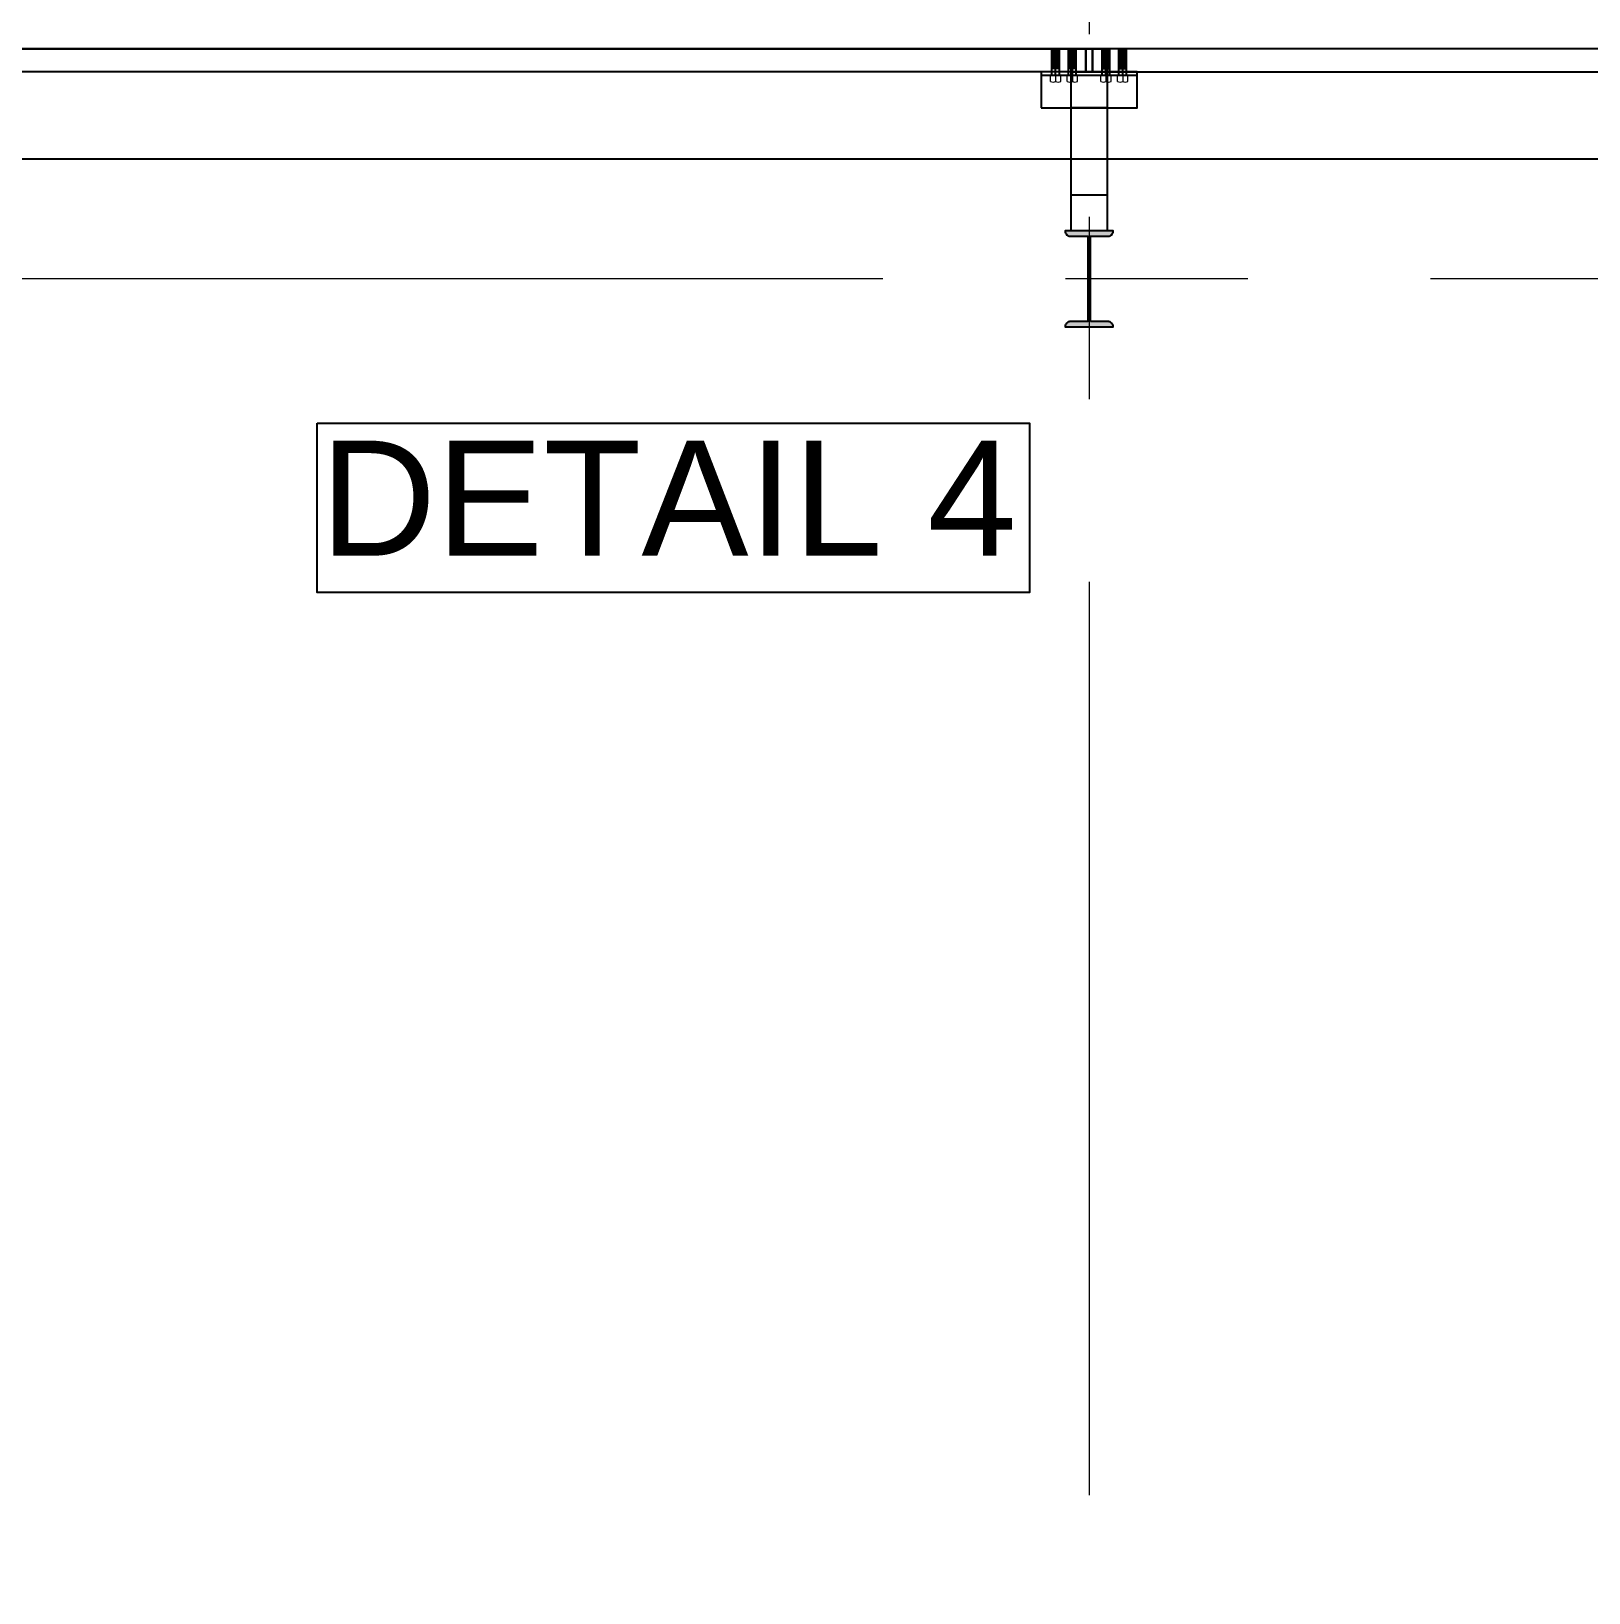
# Model space of a CAD drawing. Header units: millimetres. Extents: x 3470347 to 5996549, y -3470518 to 17149644.
# Drawn here: x 4835665 to 4838915, y 6637886 to 6641144 of the extents above; entities that cross this region are included whole.
import ezdxf
from ezdxf.enums import TextEntityAlignment as Align

# ---------------------------------------------------------------- set-up
doc = ezdxf.new("R2010")
doc.units = ezdxf.units.MM
doc.header["$MEASUREMENT"] = 0
doc.header["$PDMODE"] = 35
doc.header["$PDSIZE"] = -5
doc.linetypes.add('CENTER', pattern=[50.8, 31.75, -6.35, 6.35, -6.35])
doc.layers.get('0').update_dxf_attribs({"linetype": 'CONTINUOUS', "lineweight": 25})
doc.layers.get('DEFPOINTS').update_dxf_attribs({"linetype": 'CONTINUOUS', "lineweight": 25})
for name, color, linetype in [('5', 3, 'CONTINUOUS'), ('BOLT', 1, 'CONTINUOUS'), ('lintel', 2, 'CONTINUOUS')]:
    doc.layers.add(name, color=color, linetype=linetype)
doc.layers.add('CENTER', color=8, linetype='CENTER', lineweight=0)
doc.layers.add('channnel', color=2, linetype='CONTINUOUS', lineweight=15)
doc.styles.add('DIM', font='geniso.shx', dxfattribs={"width": 0.85})
doc.styles.add('TITLE', font='arial.ttf')
doc.dimstyles.new('ST-100', dxfattribs={"dimscale": 100, "dimtxt": 7, "dimasz": 5, "dimexe": 0.18, "dimexo": 0.0625, "dimgap": 0.2, "dimtad": 0, "dimdec": 0, "dimzin": 0, "dimdsep": 46, "dimtxsty": 'DIM', "dimblk": 'OPEN90', "dimcen": 0.09, "dimclrd": 256, "dimclrt": 7, "dimadec": 0, "dimazin": 0, "dimtfac": 1, "dimtdec": 0, "dimtofl": 0, "dimtmove": 0, "dimatfit": 3, "dimldrblk": 'OPEN90', "dimfxl": 1, "dimtolj": 1, "dimtzin": 0, "dimlwd": -1, "dimarcsym": 0})

# ---------------------------------------------------------------- blocks, each defined once
blk = doc.blocks.new('_Open90')
at = {"color": 0, "linetype": 'ByBlock', "lineweight": -2}
for p, q in [((-0.5, 0.5), (0, 0)), ((0, 0), (-1, 0)), ((0, 0), (-0.5, -0.5))]:
    blk.add_line(p, q, dxfattribs=at)
blk = doc.blocks.new('*D1790')
at = {"layer": 'BOLT', "color": 0, "lineweight": -2}
for p, q in [((4832492.9, 6641113.5), (4832492.9, 6644505)), ((4862492.9, 6641113.5), (4862492.9, 6644505))]:
    blk.add_line(p, q, dxfattribs=at)
at = {"layer": 'BOLT'}
for p, q in [((4832992.9, 6644487), (4844999.4, 6644487)), ((4861992.9, 6644487), (4849986.4, 6644487))]:
    blk.add_line(p, q, dxfattribs=at)
at = {"layer": 'DEFPOINTS', "color": 0}
for p in [(4862492.9, 6644487), (4832492.9, 6641107.3), (4862492.9, 6641107.3)]:
    blk.add_point(p, dxfattribs=at)
at = {"layer": 'BOLT', "xscale": 500, "yscale": 500, "zscale": 500, "rotation": 180}
blk.add_blockref('_Open90', (4832492.9, 6644487), dxfattribs=at)
at = {"layer": 'BOLT', "xscale": 500, "yscale": 500, "zscale": 500}
blk.add_blockref('_Open90', (4862492.9, 6644487), dxfattribs=at)
at = {"layer": 'BOLT', "color": 7, "insert": (4847492.9, 6644487), "char_height": 600, "attachment_point": 5, "style": 'DIM'}
blk.add_mtext('\\A1;30000 WALL O/O', dxfattribs=at)

msp = doc.modelspace()

# ---------------------------------------------------------------- hatches: boundary and pattern name
at = {"transparency": 33554559}
h = msp.add_hatch(color=1, dxfattribs=at)
h.dxf.hatch_style = 1
h.paths.add_polyline_path([(4837822.54, 6640527.26), (4837922.54, 6640527.26), (4837922.54, 6640528.06, 0.4142136), (4837912.54, 6640538.06), (4837875.39, 6640538.06), (4837875.39, 6640716.46), (4837912.54, 6640716.46, 0.4142136), (4837922.54, 6640726.46), (4837922.54, 6640727.26), (4837822.54, 6640727.26), (4837822.54, 6640726.46, 0.4142136), (4837832.54, 6640716.46), (4837869.69, 6640716.46), (4837869.69, 6640538.06), (4837832.54, 6640538.06, 0.4142136), (4837822.54, 6640528.06)])

# ---------------------------------------------------------------- linework, layer by layer
at = {"color": 8, "linetype": 'ByBlock'}
for p, q in [((4837794.54, 6641051.26, 0), (4837794.54, 6641107.26, 0)), ((4837802.54, 6641051.26, 0), (4837802.54, 6641107.26, 0)), ((4837810.54, 6641051.26, 0), (4837810.54, 6641107.26, 0)), ((4837829.54, 6641051.26, 0), (4837829.54, 6641107.26, 0)), ((4837837.54, 6641051.26, 0), (4837837.54, 6641107.26, 0)), ((4837845.54, 6641051.26, 0), (4837845.54, 6641107.26, 0)), ((4837899.54, 6641051.26, 0), (4837899.54, 6641107.26, 0)), ((4837907.54, 6641051.26, 0), (4837907.54, 6641107.26, 0)), ((4837915.54, 6641051.26, 0), (4837915.54, 6641107.26, 0)), ((4837934.54, 6641051.26, 0), (4837934.54, 6641107.26, 0)), ((4837942.54, 6641051.26, 0), (4837942.54, 6641107.26, 0)), ((4837950.54, 6641051.26, 0), (4837950.54, 6641107.26, 0))]:
    msp.add_line(p, q, dxfattribs=at)
at = {"color": 2}
for p, q in [((4837865.87, 6641059.26, 0), (4837865.87, 6641107.26, 0)), ((4837865.87, 6641059.26, 0), (4837865.87, 6641107.26, 0)), ((4837879.2, 6641059.26, 0), (4837879.2, 6641107.26, 0)), ((4837879.2, 6641059.26, 0), (4837879.2, 6641107.26, 0))]:
    msp.add_line(p, q, dxfattribs=at)
at = {"color": 3}
msp.add_line((4837972.54, 6641051.26, 0), (4837772.54, 6641051.26, 0), dxfattribs=at)
at = {"color": 8, "elevation": 0}
for points in [[(4832492.87, 6641107.26), (4832492.87, 6611107.26), (4862492.87, 6611107.26), (4862492.87, 6641107.26)], [(4832722.87, 6640877.26), (4832722.87, 6611337.26), (4862262.87, 6611337.26), (4862262.87, 6640877.26)]]:
    msp.add_lwpolyline(points, close=True, dxfattribs=at)
at = {"color": 6, "linetype": 'ByBlock', "elevation": 0}
for points in [[(4832892.04, 6641059.26), (4832892.04, 6641107.26), (4837865.87, 6641107.26), (4837865.87, 6641059.26)], [(4842686.54, 6641059.26), (4842686.54, 6641107.26), (4837879.2, 6641107.26), (4837879.2, 6641059.26)]]:
    msp.add_lwpolyline(points, close=True, dxfattribs=at)
at = {"color": 3, "elevation": 0}
for points in [[(4837772.54, 6640984.26), (4837972.54, 6640984.26), (4837972.54, 6641059.26), (4837772.54, 6641059.26)], [(4837910.04, 6641059.26), (4837910.04, 6640984.26), (4837835.04, 6640984.26), (4837835.04, 6641059.26)], [(4837910.04, 6640802.26), (4837910.04, 6640727.26), (4837835.04, 6640727.26), (4837835.04, 6640802.26)]]:
    msp.add_lwpolyline(points, close=True, dxfattribs=at)
at = {"color": 1, "elevation": 0}
msp.add_lwpolyline([(4837875.39, 6640538.06), (4837875.39, 6640716.46), (4837912.54, 6640716.46, 0.4142136), (4837922.54, 6640726.46), (4837922.54, 6640727.26), (4837822.54, 6640727.26), (4837822.54, 6640726.46, 0.4142136), (4837832.54, 6640716.46), (4837869.69, 6640716.46), (4837869.69, 6640538.06), (4837832.54, 6640538.06, 0.4142136), (4837822.54, 6640528.06), (4837822.54, 6640527.26), (4837922.54, 6640527.26), (4837922.54, 6640528.06, 0.4142136), (4837912.54, 6640538.06)], format="xyb", close=True, dxfattribs=at)
at = {"layer": 'CENTER', "color": 8, "ltscale": 60}
for p, q in [((4837872.54, 6646090.98, 0), (4837872.54, 6608276.48, 0)), ((4864873.95, 6640627.26, 0), (4827811.52, 6640627.26, 0))]:
    msp.add_line(p, q, dxfattribs=at)
at = {"layer": 'channnel', "color": 8, "linetype": 'ByBlock'}
for p, q in [((4837794.54, 6641051.26, 0), (4837794.54, 6641107.26, 0)), ((4837794.54, 6641107.26, 0), (4837810.54, 6641107.26, 0)), ((4837810.54, 6641051.26, 0), (4837810.54, 6641107.26, 0)), ((4837829.54, 6641051.26, 0), (4837829.54, 6641107.26, 0)), ((4837829.54, 6641107.26, 0), (4837845.54, 6641107.26, 0)), ((4837845.54, 6641051.26, 0), (4837845.54, 6641107.26, 0)), ((4837899.54, 6641051.26, 0), (4837899.54, 6641107.26, 0)), ((4837915.54, 6641107.26, 0), (4837899.54, 6641107.26, 0)), ((4837915.54, 6641051.26, 0), (4837915.54, 6641107.26, 0)), ((4837934.54, 6641051.26, 0), (4837934.54, 6641107.26, 0)), ((4837950.54, 6641107.26, 0), (4837934.54, 6641107.26, 0)), ((4837950.54, 6641051.26, 0), (4837950.54, 6641107.26, 0)), ((4837791.87, 6641051.26, 0), (4837813.2, 6641051.26, 0)), ((4837791.87, 6641038.94, 0), (4837791.87, 6641051.26, 0)), ((4837810.54, 6641065.66, 0), (4837794.54, 6641065.66, 0)), ((4837802.54, 6641051.26, 0), (4837802.54, 6641038.94, 0)), ((4837813.2, 6641038.94, 0), (4837813.2, 6641051.26, 0)), ((4837826.87, 6641051.26, 0), (4837848.2, 6641051.26, 0)), ((4837826.87, 6641038.94, 0), (4837826.87, 6641051.26, 0)), ((4837845.54, 6641065.66, 0), (4837829.54, 6641065.66, 0)), ((4837837.54, 6641051.26, 0), (4837837.54, 6641038.94, 0)), ((4837848.2, 6641038.94, 0), (4837848.2, 6641051.26, 0)), ((4837918.2, 6641051.26, 0), (4837896.87, 6641051.26, 0)), ((4837896.87, 6641038.94, 0), (4837896.87, 6641051.26, 0)), ((4837899.54, 6641065.66, 0), (4837915.54, 6641065.66, 0)), ((4837907.54, 6641051.26, 0), (4837907.54, 6641038.94, 0)), ((4837918.2, 6641038.94, 0), (4837918.2, 6641051.26, 0)), ((4837953.2, 6641051.26, 0), (4837931.87, 6641051.26, 0)), ((4837931.87, 6641038.94, 0), (4837931.87, 6641051.26, 0)), ((4837934.54, 6641065.66, 0), (4837950.54, 6641065.66, 0)), ((4837942.54, 6641051.26, 0), (4837942.54, 6641038.94, 0)), ((4837953.2, 6641038.94, 0), (4837953.2, 6641051.26, 0))]:
    msp.add_line(p, q, dxfattribs=at)
at = {"layer": 'channnel', "color": 8, "linetype": 'Continuous'}
for p, q in [((4837809.96, 6641098.43, 0), (4837794.54, 6641105.62, 0)), ((4837809.96, 6641095.4, 0), (4837794.54, 6641102.59, 0)), ((4837810.54, 6641092.09, 0), (4837794.54, 6641099.55, 0)), ((4837810.54, 6641089.06, 0), (4837794.54, 6641096.52, 0)), ((4837810.54, 6641086.02, 0), (4837794.54, 6641093.48, 0)), ((4837810.54, 6641082.99, 0), (4837794.54, 6641090.45, 0)), ((4837810.54, 6641079.95, 0), (4837794.54, 6641087.42, 0)), ((4837810.54, 6641077.38, 0), (4837794.54, 6641084.84, 0)), ((4837810.54, 6641076.92, 0), (4837794.54, 6641084.38, 0)), ((4837810.54, 6641083.45, 0), (4837794.54, 6641084.24, 0)), ((4837810.54, 6641082.85, 0), (4837794.54, 6641078.31, 0)), ((4837810.54, 6641074.35, 0), (4837794.54, 6641081.81, 0)), ((4837810.54, 6641073.89, 0), (4837794.54, 6641081.35, 0)), ((4837810.54, 6641080.42, 0), (4837794.54, 6641075.88, 0)), ((4837794.79, 6641080.18, 0), (4837794.54, 6641080.29, 0)), ((4837810.54, 6641071.31, 0), (4837794.54, 6641078.77, 0)), ((4837794.79, 6641077.14, 0), (4837794.54, 6641077.26, 0)), ((4837810.54, 6641068.28, 0), (4837794.54, 6641075.74, 0)), ((4837810.54, 6641099.68, 0), (4837795.12, 6641106.87, 0)), ((4837810.54, 6641096.64, 0), (4837795.12, 6641103.83, 0)), ((4837810.54, 6641093.61, 0), (4837795.12, 6641100.8, 0)), ((4837809.96, 6641090.85, 0), (4837795.12, 6641097.76, 0)), ((4837809.96, 6641087.81, 0), (4837795.12, 6641094.73, 0)), ((4837809.96, 6641084.78, 0), (4837795.12, 6641091.7, 0)), ((4837809.96, 6641081.74, 0), (4837795.12, 6641088.66, 0)), ((4837809.96, 6641078.71, 0), (4837795.12, 6641085.63, 0)), ((4837809.96, 6641084.64, 0), (4837795.12, 6641079.56, 0)), ((4837809.96, 6641076.14, 0), (4837795.12, 6641083.05, 0)), ((4837809.96, 6641075.67, 0), (4837795.12, 6641082.59, 0)), ((4837809.96, 6641082.2, 0), (4837795.12, 6641082.46, 0)), ((4837809.96, 6641073.1, 0), (4837795.12, 6641080.02, 0)), ((4837809.96, 6641079.17, 0), (4837795.12, 6641074.09, 0)), ((4837809.96, 6641070.07, 0), (4837795.12, 6641076.99, 0)), ((4837809.96, 6641076.27, 0), (4837795.12, 6641076.52, 0)), ((4837809.96, 6641101.47, 0), (4837797.53, 6641107.26, 0)), ((4837810.54, 6641102.71, 0), (4837800.78, 6641107.26, 0)), ((4837809.96, 6641104.5, 0), (4837804.03, 6641107.26, 0)), ((4837810.54, 6641105.75, 0), (4837807.29, 6641107.26, 0)), ((4837844.96, 6641098.43, 0), (4837829.54, 6641105.62, 0)), ((4837844.96, 6641095.4, 0), (4837829.54, 6641102.59, 0)), ((4837845.54, 6641092.09, 0), (4837829.54, 6641099.55, 0)), ((4837845.54, 6641089.06, 0), (4837829.54, 6641096.52, 0)), ((4837845.54, 6641086.02, 0), (4837829.54, 6641093.48, 0)), ((4837845.54, 6641082.99, 0), (4837829.54, 6641090.45, 0)), ((4837845.54, 6641079.95, 0), (4837829.54, 6641087.42, 0)), ((4837845.54, 6641077.38, 0), (4837829.54, 6641084.84, 0)), ((4837845.54, 6641076.92, 0), (4837829.54, 6641084.38, 0)), ((4837845.54, 6641083.45, 0), (4837829.54, 6641084.24, 0)), ((4837845.54, 6641082.85, 0), (4837829.54, 6641078.31, 0)), ((4837845.54, 6641074.35, 0), (4837829.54, 6641081.81, 0)), ((4837845.54, 6641073.89, 0), (4837829.54, 6641081.35, 0)), ((4837845.54, 6641080.42, 0), (4837829.54, 6641075.88, 0)), ((4837829.79, 6641080.18, 0), (4837829.54, 6641080.29, 0)), ((4837845.54, 6641071.31, 0), (4837829.54, 6641078.77, 0)), ((4837829.79, 6641077.14, 0), (4837829.54, 6641077.26, 0)), ((4837845.54, 6641068.28, 0), (4837829.54, 6641075.74, 0)), ((4837845.54, 6641099.68, 0), (4837830.12, 6641106.87, 0)), ((4837845.54, 6641096.64, 0), (4837830.12, 6641103.83, 0)), ((4837845.54, 6641093.61, 0), (4837830.12, 6641100.8, 0)), ((4837844.96, 6641090.85, 0), (4837830.12, 6641097.76, 0)), ((4837844.96, 6641087.81, 0), (4837830.12, 6641094.73, 0)), ((4837844.96, 6641084.78, 0), (4837830.12, 6641091.7, 0)), ((4837844.96, 6641081.74, 0), (4837830.12, 6641088.66, 0)), ((4837844.96, 6641078.71, 0), (4837830.12, 6641085.63, 0)), ((4837844.96, 6641084.64, 0), (4837830.12, 6641079.56, 0)), ((4837844.96, 6641076.14, 0), (4837830.12, 6641083.05, 0)), ((4837844.96, 6641075.67, 0), (4837830.12, 6641082.59, 0)), ((4837844.96, 6641082.2, 0), (4837830.12, 6641082.46, 0)), ((4837844.96, 6641073.1, 0), (4837830.12, 6641080.02, 0)), ((4837844.96, 6641079.17, 0), (4837830.12, 6641074.09, 0)), ((4837844.96, 6641070.07, 0), (4837830.12, 6641076.99, 0)), ((4837844.96, 6641076.27, 0), (4837830.12, 6641076.52, 0)), ((4837844.96, 6641101.47, 0), (4837832.53, 6641107.26, 0)), ((4837845.54, 6641102.71, 0), (4837835.78, 6641107.26, 0)), ((4837844.96, 6641104.5, 0), (4837839.03, 6641107.26, 0)), ((4837845.54, 6641105.75, 0), (4837842.29, 6641107.26, 0)), ((4837899.54, 6641105.75, 0), (4837902.79, 6641107.26, 0)), ((4837899.54, 6641102.71, 0), (4837909.29, 6641107.26, 0)), ((4837899.54, 6641099.68, 0), (4837914.96, 6641106.87, 0)), ((4837899.54, 6641096.64, 0), (4837914.96, 6641103.83, 0)), ((4837899.54, 6641093.61, 0), (4837914.96, 6641100.8, 0)), ((4837899.54, 6641092.09, 0), (4837915.54, 6641099.55, 0)), ((4837899.54, 6641089.06, 0), (4837915.54, 6641096.52, 0)), ((4837899.54, 6641086.02, 0), (4837915.54, 6641093.48, 0)), ((4837899.54, 6641082.99, 0), (4837915.54, 6641090.45, 0)), ((4837899.54, 6641079.95, 0), (4837915.54, 6641087.42, 0)), ((4837899.54, 6641077.38, 0), (4837915.54, 6641084.84, 0)), ((4837899.54, 6641076.92, 0), (4837915.54, 6641084.38, 0)), ((4837899.54, 6641083.45, 0), (4837915.54, 6641084.24, 0)), ((4837899.54, 6641082.85, 0), (4837915.54, 6641078.31, 0)), ((4837899.54, 6641074.35, 0), (4837915.54, 6641081.81, 0)), ((4837899.54, 6641073.89, 0), (4837915.54, 6641081.35, 0)), ((4837899.54, 6641080.42, 0), (4837915.54, 6641075.88, 0)), ((4837899.54, 6641071.31, 0), (4837915.54, 6641078.77, 0)), ((4837899.54, 6641068.28, 0), (4837915.54, 6641075.74, 0)), ((4837900.12, 6641104.5, 0), (4837906.04, 6641107.26, 0)), ((4837900.12, 6641101.47, 0), (4837912.55, 6641107.26, 0)), ((4837900.12, 6641098.43, 0), (4837915.54, 6641105.62, 0)), ((4837900.12, 6641095.4, 0), (4837915.54, 6641102.59, 0)), ((4837900.12, 6641090.85, 0), (4837914.96, 6641097.76, 0)), ((4837900.12, 6641087.81, 0), (4837914.96, 6641094.73, 0)), ((4837900.12, 6641084.78, 0), (4837914.96, 6641091.7, 0)), ((4837900.12, 6641081.74, 0), (4837914.96, 6641088.66, 0)), ((4837900.12, 6641078.71, 0), (4837914.96, 6641085.63, 0)), ((4837900.12, 6641084.64, 0), (4837914.96, 6641079.56, 0)), ((4837900.12, 6641076.14, 0), (4837914.96, 6641083.05, 0)), ((4837900.12, 6641075.67, 0), (4837914.96, 6641082.59, 0)), ((4837900.12, 6641082.2, 0), (4837914.96, 6641082.46, 0)), ((4837900.12, 6641073.1, 0), (4837914.96, 6641080.02, 0)), ((4837900.12, 6641079.17, 0), (4837914.96, 6641074.09, 0)), ((4837900.12, 6641070.07, 0), (4837914.96, 6641076.99, 0)), ((4837900.12, 6641076.27, 0), (4837914.96, 6641076.52, 0)), ((4837915.29, 6641080.18, 0), (4837915.54, 6641080.29, 0)), ((4837915.29, 6641077.14, 0), (4837915.54, 6641077.26, 0)), ((4837934.54, 6641105.75, 0), (4837937.79, 6641107.26, 0)), ((4837934.54, 6641102.71, 0), (4837944.29, 6641107.26, 0)), ((4837934.54, 6641099.68, 0), (4837949.96, 6641106.87, 0)), ((4837934.54, 6641096.64, 0), (4837949.96, 6641103.83, 0)), ((4837934.54, 6641093.61, 0), (4837949.96, 6641100.8, 0)), ((4837934.54, 6641092.09, 0), (4837950.54, 6641099.55, 0)), ((4837934.54, 6641089.06, 0), (4837950.54, 6641096.52, 0)), ((4837934.54, 6641086.02, 0), (4837950.54, 6641093.48, 0)), ((4837934.54, 6641082.99, 0), (4837950.54, 6641090.45, 0)), ((4837934.54, 6641079.95, 0), (4837950.54, 6641087.42, 0)), ((4837934.54, 6641077.38, 0), (4837950.54, 6641084.84, 0)), ((4837934.54, 6641076.92, 0), (4837950.54, 6641084.38, 0)), ((4837934.54, 6641083.45, 0), (4837950.54, 6641084.24, 0)), ((4837934.54, 6641082.85, 0), (4837950.54, 6641078.31, 0)), ((4837934.54, 6641074.35, 0), (4837950.54, 6641081.81, 0)), ((4837934.54, 6641073.89, 0), (4837950.54, 6641081.35, 0)), ((4837934.54, 6641080.42, 0), (4837950.54, 6641075.88, 0)), ((4837934.54, 6641071.31, 0), (4837950.54, 6641078.77, 0)), ((4837934.54, 6641068.28, 0), (4837950.54, 6641075.74, 0)), ((4837935.12, 6641104.5, 0), (4837941.04, 6641107.26, 0)), ((4837935.12, 6641101.47, 0), (4837947.55, 6641107.26, 0)), ((4837935.12, 6641098.43, 0), (4837950.54, 6641105.62, 0)), ((4837935.12, 6641095.4, 0), (4837950.54, 6641102.59, 0)), ((4837935.12, 6641090.85, 0), (4837949.96, 6641097.76, 0)), ((4837935.12, 6641087.81, 0), (4837949.96, 6641094.73, 0)), ((4837935.12, 6641084.78, 0), (4837949.96, 6641091.7, 0)), ((4837935.12, 6641081.74, 0), (4837949.96, 6641088.66, 0)), ((4837935.12, 6641078.71, 0), (4837949.96, 6641085.63, 0)), ((4837935.12, 6641084.64, 0), (4837949.96, 6641079.56, 0)), ((4837935.12, 6641076.14, 0), (4837949.96, 6641083.05, 0)), ((4837935.12, 6641075.67, 0), (4837949.96, 6641082.59, 0)), ((4837935.12, 6641082.2, 0), (4837949.96, 6641082.46, 0)), ((4837935.12, 6641073.1, 0), (4837949.96, 6641080.02, 0)), ((4837935.12, 6641079.17, 0), (4837949.96, 6641074.09, 0)), ((4837935.12, 6641070.07, 0), (4837949.96, 6641076.99, 0)), ((4837935.12, 6641076.27, 0), (4837949.96, 6641076.52, 0)), ((4837950.29, 6641080.18, 0), (4837950.54, 6641080.29, 0)), ((4837950.29, 6641077.14, 0), (4837950.54, 6641077.26, 0)), ((4837810.54, 6641074.48, 0), (4837794.54, 6641075.28, 0)), ((4837794.79, 6641074.11, 0), (4837794.54, 6641074.22, 0)), ((4837809.64, 6641065.66, 0), (4837794.54, 6641072.71, 0)), ((4837794.79, 6641071.07, 0), (4837794.54, 6641071.19, 0)), ((4837803.14, 6641065.66, 0), (4837794.54, 6641069.67, 0)), ((4837794.79, 6641068.04, 0), (4837794.54, 6641068.15, 0)), ((4837796.63, 6641065.66, 0), (4837794.54, 6641066.64, 0)), ((4837794.79, 6641065, 0), (4837794.54, 6641065.12, 0)), ((4837809.96, 6641067.03, 0), (4837795.12, 6641073.95, 0)), ((4837809.96, 6641073.24, 0), (4837795.12, 6641073.49, 0)), ((4837806.39, 6641065.66, 0), (4837795.12, 6641070.92, 0)), ((4837799.88, 6641065.66, 0), (4837795.12, 6641067.88, 0)), ((4837845.54, 6641074.48, 0), (4837829.54, 6641075.28, 0)), ((4837829.79, 6641074.11, 0), (4837829.54, 6641074.22, 0)), ((4837844.64, 6641065.66, 0), (4837829.54, 6641072.71, 0)), ((4837829.79, 6641071.07, 0), (4837829.54, 6641071.19, 0)), ((4837838.14, 6641065.66, 0), (4837829.54, 6641069.67, 0)), ((4837829.79, 6641068.04, 0), (4837829.54, 6641068.15, 0)), ((4837831.63, 6641065.66, 0), (4837829.54, 6641066.64, 0)), ((4837829.79, 6641065, 0), (4837829.54, 6641065.12, 0)), ((4837844.96, 6641067.03, 0), (4837830.12, 6641073.95, 0)), ((4837844.96, 6641073.24, 0), (4837830.12, 6641073.49, 0)), ((4837841.39, 6641065.66, 0), (4837830.12, 6641070.92, 0)), ((4837834.88, 6641065.66, 0), (4837830.12, 6641067.88, 0)), ((4837899.54, 6641074.48, 0), (4837915.54, 6641075.28, 0)), ((4837900.12, 6641067.03, 0), (4837914.96, 6641073.95, 0)), ((4837900.12, 6641073.24, 0), (4837914.96, 6641073.49, 0)), ((4837900.43, 6641065.66, 0), (4837915.54, 6641072.71, 0)), ((4837903.68, 6641065.66, 0), (4837914.96, 6641070.92, 0)), ((4837906.94, 6641065.66, 0), (4837915.54, 6641069.67, 0)), ((4837910.19, 6641065.66, 0), (4837914.96, 6641067.88, 0)), ((4837913.44, 6641065.66, 0), (4837915.54, 6641066.64, 0)), ((4837915.29, 6641074.11, 0), (4837915.54, 6641074.22, 0)), ((4837915.29, 6641071.07, 0), (4837915.54, 6641071.19, 0)), ((4837915.29, 6641068.04, 0), (4837915.54, 6641068.15, 0)), ((4837915.29, 6641065, 0), (4837915.54, 6641065.12, 0)), ((4837934.54, 6641074.48, 0), (4837950.54, 6641075.28, 0)), ((4837935.12, 6641067.03, 0), (4837949.96, 6641073.95, 0)), ((4837935.12, 6641073.24, 0), (4837949.96, 6641073.49, 0)), ((4837935.43, 6641065.66, 0), (4837950.54, 6641072.71, 0)), ((4837938.68, 6641065.66, 0), (4837949.96, 6641070.92, 0)), ((4837941.94, 6641065.66, 0), (4837950.54, 6641069.67, 0)), ((4837945.19, 6641065.66, 0), (4837949.96, 6641067.88, 0)), ((4837948.44, 6641065.66, 0), (4837950.54, 6641066.64, 0)), ((4837950.29, 6641074.11, 0), (4837950.54, 6641074.22, 0)), ((4837950.29, 6641071.07, 0), (4837950.54, 6641071.19, 0)), ((4837950.29, 6641068.04, 0), (4837950.54, 6641068.15, 0)), ((4837950.29, 6641065, 0), (4837950.54, 6641065.12, 0))]:
    msp.add_line(p, q, dxfattribs=at)
for centre, radius, start, end in [((4837802.39, 6641078.5, 0), 8.28, 151.4339, 198.4716), ((4837794.83, 6641106.24, 0), 0.688, 65, 245), ((4837794.83, 6641103.21, 0), 0.688, 65, 245), ((4837794.83, 6641100.18, 0), 0.688, 65, 245), ((4837794.83, 6641097.14, 0), 0.688, 65, 245), ((4837794.83, 6641094.11, 0), 0.688, 65, 245), ((4837794.83, 6641091.07, 0), 0.688, 65, 245), ((4837794.83, 6641088.04, 0), 0.688, 65, 245), ((4837794.83, 6641085, 0), 0.687, 65, 245), ((4837794.83, 6641082.43, 0), 0.688, 65, 245), ((4837794.83, 6641081.97, 0), 0.688, 65, 245), ((4837794.83, 6641079.4, 0), 0.688, 65, 245), ((4837794.83, 6641078.94, 0), 0.688, 65, 245), ((4837794.83, 6641076.36, 0), 0.688, 65, 245), ((4837794.83, 6641075.9, 0), 0.688, 65, 245), ((4837774.11, 6641078.35, 0), 21.43, 348.54129, 17.64483), ((4837774.11, 6641077.75, 0), 21.43, 348.54129, 17.64483), ((4837830.96, 6641080.38, 0), 21.43, 168.54129, 197.64483), ((4837810.25, 6641105.12, 0), 0.688, 245, 65), ((4837810.25, 6641102.09, 0), 0.687, 245, 65), ((4837810.25, 6641099.05, 0), 0.688, 245, 65), ((4837810.25, 6641096.02, 0), 0.688, 245, 65), ((4837810.25, 6641091.47, 0), 0.688, 245, 65), ((4837810.25, 6641088.43, 0), 0.688, 245, 65), ((4837810.25, 6641085.4, 0), 0.687, 245, 65), ((4837810.25, 6641082.83, 0), 0.687, 245, 65), ((4837810.25, 6641082.37, 0), 0.688, 245, 65), ((4837802.69, 6641080.23, 0), 8.28, 331.4339, 18.4716), ((4837810.25, 6641079.79, 0), 0.687, 245, 65), ((4837810.25, 6641079.33, 0), 0.688, 245, 65), ((4837810.25, 6641076.76, 0), 0.687, 245, 65), ((4837810.25, 6641076.3, 0), 0.687, 245, 65), ((4837837.39, 6641078.5, 0), 8.28, 151.4339, 198.4716), ((4837829.83, 6641106.24, 0), 0.688, 65, 245), ((4837829.83, 6641103.21, 0), 0.688, 65, 245), ((4837829.83, 6641100.18, 0), 0.688, 65, 245), ((4837829.83, 6641097.14, 0), 0.688, 65, 245), ((4837829.83, 6641094.11, 0), 0.688, 65, 245), ((4837829.83, 6641091.07, 0), 0.688, 65, 245), ((4837829.83, 6641088.04, 0), 0.688, 65, 245), ((4837829.83, 6641085, 0), 0.687, 65, 245), ((4837829.83, 6641082.43, 0), 0.688, 65, 245), ((4837829.83, 6641081.97, 0), 0.688, 65, 245), ((4837829.83, 6641079.4, 0), 0.688, 65, 245), ((4837829.83, 6641078.94, 0), 0.688, 65, 245), ((4837829.83, 6641076.36, 0), 0.688, 65, 245), ((4837829.83, 6641075.9, 0), 0.688, 65, 245), ((4837809.11, 6641078.35, 0), 21.43, 348.54129, 17.64483), ((4837809.11, 6641077.75, 0), 21.43, 348.54129, 17.64483), ((4837865.96, 6641080.38, 0), 21.43, 168.54129, 197.64483), ((4837845.25, 6641105.12, 0), 0.688, 245, 65), ((4837845.25, 6641102.09, 0), 0.687, 245, 65), ((4837845.25, 6641099.05, 0), 0.688, 245, 65), ((4837845.25, 6641096.02, 0), 0.688, 245, 65), ((4837845.25, 6641091.47, 0), 0.688, 245, 65), ((4837845.25, 6641088.43, 0), 0.688, 245, 65), ((4837845.25, 6641085.4, 0), 0.687, 245, 65), ((4837845.25, 6641082.83, 0), 0.687, 245, 65), ((4837845.25, 6641082.37, 0), 0.688, 245, 65), ((4837837.69, 6641080.23, 0), 8.28, 331.4339, 18.4716), ((4837845.25, 6641079.79, 0), 0.687, 245, 65), ((4837845.25, 6641079.33, 0), 0.688, 245, 65), ((4837845.25, 6641076.76, 0), 0.687, 245, 65), ((4837845.25, 6641076.3, 0), 0.687, 245, 65), ((4837907.39, 6641080.23, 0), 8.28, 161.5284, 208.5661), ((4837899.83, 6641105.12, 0), 0.688, 115, 295), ((4837899.83, 6641102.09, 0), 0.687, 115, 295), ((4837899.83, 6641099.05, 0), 0.688, 115, 295), ((4837899.83, 6641096.02, 0), 0.688, 115, 295), ((4837899.83, 6641091.47, 0), 0.688, 115, 295), ((4837899.83, 6641088.43, 0), 0.688, 115, 295), ((4837899.83, 6641085.4, 0), 0.687, 115, 295), ((4837899.83, 6641082.83, 0), 0.687, 115, 295), ((4837899.83, 6641082.37, 0), 0.688, 115, 295), ((4837899.83, 6641079.79, 0), 0.687, 115, 295), ((4837899.83, 6641079.33, 0), 0.688, 115, 295), ((4837899.83, 6641076.76, 0), 0.687, 115, 295), ((4837899.83, 6641076.3, 0), 0.687, 115, 295), ((4837879.11, 6641080.38, 0), 21.43, 342.35517, 11.45871), ((4837935.96, 6641078.35, 0), 21.43, 162.35517, 191.45871), ((4837935.96, 6641077.75, 0), 21.43, 162.35517, 191.45871), ((4837915.25, 6641106.24, 0), 0.688, 295, 115), ((4837915.25, 6641103.21, 0), 0.688, 295, 115), ((4837915.25, 6641100.18, 0), 0.688, 295, 115), ((4837915.25, 6641097.14, 0), 0.688, 295, 115), ((4837915.25, 6641094.11, 0), 0.688, 295, 115), ((4837915.25, 6641091.07, 0), 0.688, 295, 115), ((4837915.25, 6641088.04, 0), 0.688, 295, 115), ((4837915.25, 6641085, 0), 0.687, 295, 115), ((4837915.25, 6641082.43, 0), 0.688, 295, 115), ((4837915.25, 6641081.97, 0), 0.688, 295, 115), ((4837907.69, 6641078.5, 0), 8.28, 341.5284, 28.5661), ((4837915.25, 6641079.4, 0), 0.688, 295, 115), ((4837915.25, 6641078.94, 0), 0.688, 295, 115), ((4837915.25, 6641076.36, 0), 0.688, 295, 115), ((4837915.25, 6641075.9, 0), 0.688, 295, 115), ((4837942.39, 6641080.23, 0), 8.28, 161.5284, 208.5661), ((4837934.83, 6641105.12, 0), 0.688, 115, 295), ((4837934.83, 6641102.09, 0), 0.687, 115, 295), ((4837934.83, 6641099.05, 0), 0.688, 115, 295), ((4837934.83, 6641096.02, 0), 0.688, 115, 295), ((4837934.83, 6641091.47, 0), 0.688, 115, 295), ((4837934.83, 6641088.43, 0), 0.688, 115, 295), ((4837934.83, 6641085.4, 0), 0.687, 115, 295), ((4837934.83, 6641082.83, 0), 0.687, 115, 295), ((4837934.83, 6641082.37, 0), 0.688, 115, 295), ((4837934.83, 6641079.79, 0), 0.687, 115, 295), ((4837934.83, 6641079.33, 0), 0.688, 115, 295), ((4837934.83, 6641076.76, 0), 0.687, 115, 295), ((4837934.83, 6641076.3, 0), 0.687, 115, 295), ((4837914.11, 6641080.38, 0), 21.43, 342.35517, 11.45871), ((4837970.96, 6641078.35, 0), 21.43, 162.35517, 191.45871), ((4837970.96, 6641077.75, 0), 21.43, 162.35517, 191.45871), ((4837950.25, 6641106.24, 0), 0.688, 295, 115), ((4837950.25, 6641103.21, 0), 0.688, 295, 115), ((4837950.25, 6641100.18, 0), 0.688, 295, 115), ((4837950.25, 6641097.14, 0), 0.688, 295, 115), ((4837950.25, 6641094.11, 0), 0.688, 295, 115), ((4837950.25, 6641091.07, 0), 0.688, 295, 115), ((4837950.25, 6641088.04, 0), 0.688, 295, 115), ((4837950.25, 6641085, 0), 0.687, 295, 115), ((4837950.25, 6641082.43, 0), 0.688, 295, 115), ((4837950.25, 6641081.97, 0), 0.688, 295, 115), ((4837942.69, 6641078.5, 0), 8.28, 341.5284, 28.5661), ((4837950.25, 6641079.4, 0), 0.688, 295, 115), ((4837950.25, 6641078.94, 0), 0.688, 295, 115), ((4837950.25, 6641076.36, 0), 0.688, 295, 115), ((4837950.25, 6641075.9, 0), 0.688, 295, 115), ((4837794.83, 6641073.33, 0), 0.688, 65, 245), ((4837794.83, 6641070.29, 0), 0.688, 65, 245), ((4837794.83, 6641067.26, 0), 0.688, 65, 245), ((4837810.25, 6641073.86, 0), 0.688, 245, 65), ((4837810.25, 6641073.72, 0), 0.687, 245, 65), ((4837810.25, 6641070.69, 0), 0.687, 245, 65), ((4837810.25, 6641067.66, 0), 0.687, 245, 65), ((4837829.83, 6641073.33, 0), 0.688, 65, 245), ((4837829.83, 6641070.29, 0), 0.688, 65, 245), ((4837829.83, 6641067.26, 0), 0.688, 65, 245), ((4837845.25, 6641073.86, 0), 0.688, 245, 65), ((4837845.25, 6641073.72, 0), 0.687, 245, 65), ((4837845.25, 6641070.69, 0), 0.687, 245, 65), ((4837845.25, 6641067.66, 0), 0.687, 245, 65), ((4837899.83, 6641073.86, 0), 0.688, 115, 295), ((4837899.83, 6641073.72, 0), 0.687, 115, 295), ((4837899.83, 6641070.69, 0), 0.687, 115, 295), ((4837899.83, 6641067.66, 0), 0.687, 115, 295), ((4837915.25, 6641073.33, 0), 0.688, 295, 115), ((4837915.25, 6641070.29, 0), 0.688, 295, 115), ((4837915.25, 6641067.26, 0), 0.688, 295, 115), ((4837934.83, 6641073.86, 0), 0.688, 115, 295), ((4837934.83, 6641073.72, 0), 0.687, 115, 295), ((4837934.83, 6641070.69, 0), 0.687, 115, 295), ((4837934.83, 6641067.66, 0), 0.687, 115, 295), ((4837950.25, 6641073.33, 0), 0.688, 295, 115), ((4837950.25, 6641070.29, 0), 0.688, 295, 115), ((4837950.25, 6641067.26, 0), 0.688, 295, 115)]:
    msp.add_arc(centre, radius, start, end, dxfattribs=at)
at = {"layer": 'channnel', "color": 8, "linetype": 'ByBlock'}
for centre in [(4837797.2, 6641052.48, 0), (4837807.87, 6641052.48, 0), (4837832.2, 6641052.48, 0), (4837842.87, 6641052.48, 0), (4837902.2, 6641052.48, 0), (4837912.87, 6641052.48, 0), (4837937.2, 6641052.48, 0), (4837947.87, 6641052.48, 0)]:
    msp.add_arc(centre, 14.55, 248.49843, 291.50157, dxfattribs=at)
at = {"layer": 'lintel', "color": 5, "linetype": 'ByBlock', "elevation": 0}
msp.add_lwpolyline([(4837835.04, 6641107.26), (4837910.04, 6641107.26), (4837910.04, 6640727.26), (4837835.04, 6640727.26), (4837835.04, 6641107.26)], dxfattribs=at)
at = {"layer": 'lintel', "color": 1, "linetype": 'ByBlock'}
msp.add_lwpolyline([(4836261.56, 6640326.03), (4837748.35, 6640326.03), (4837748.35, 6639973.33), (4836261.56, 6639973.33)], close=True, dxfattribs=at)

# ---------------------------------------------------------------- texts
at = {"layer": '5', "linetype": 'ByBlock', "style": 'TITLE'}
msp.add_text('DETAIL 4', height=240, dxfattribs=at).set_placement((4836994.39, 6640169.85), align=Align.MIDDLE_CENTER)

# ---------------------------------------------------------------- dimensions: what is measured, and where the dimension line sits
at = {"layer": 'BOLT'}
dim = msp.add_linear_dim(base=(4862492.87, 6644486.97, 0), p1=(4832492.87, 6641107.26, 0), p2=(4862492.87, 6641107.26, 0), text='<> WALL O/O', dimstyle='ST-100', override={"dimtxt": 6, "dimtxsty": 'DIM', "dimblk": 'Open90', "dimtmove": 1}, dxfattribs=at)
dim.commit()
dim.dimension.update_dxf_attribs({"geometry": '*D1790', "text_midpoint": (4847492.87, 6644486.97, 0)})

doc.saveas('drawing.dxf')
